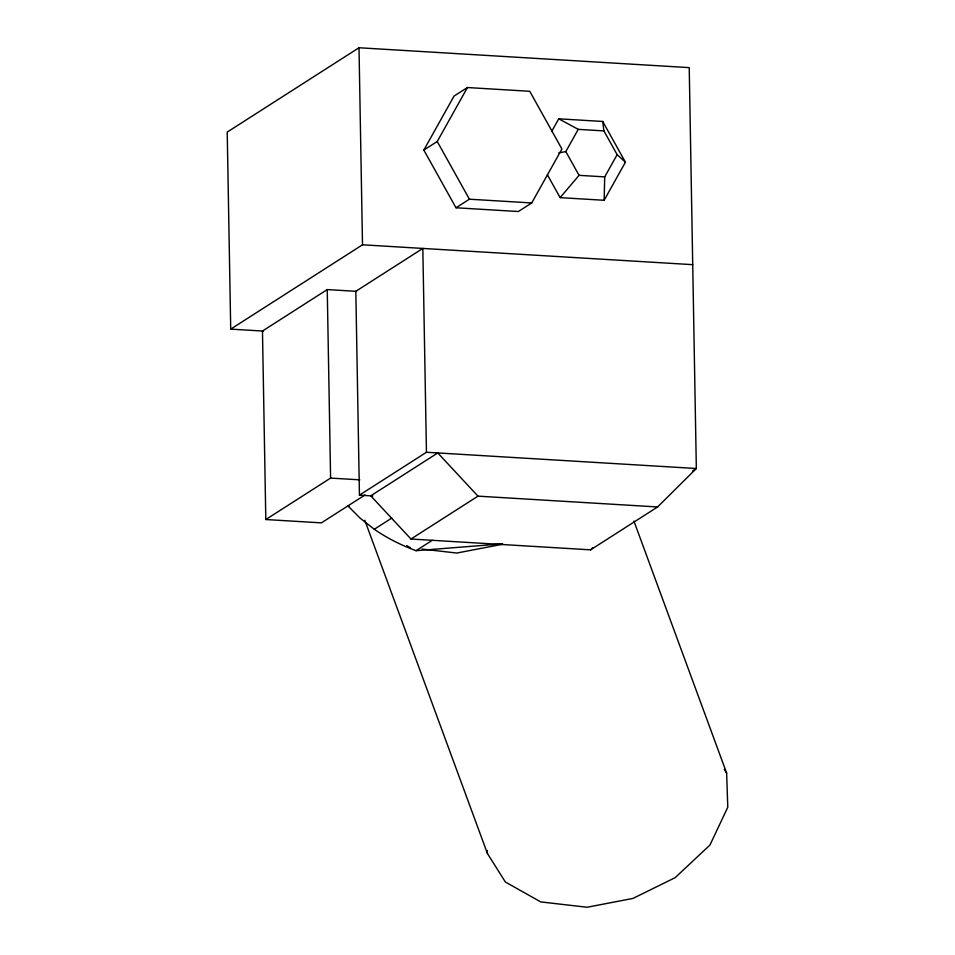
<?xml version="1.0" encoding="UTF-8"?>
<svg xmlns="http://www.w3.org/2000/svg" width="955" height="955" viewBox="0 0 955 955"><rect width="100%" height="100%" fill="white"/><g stroke="black" fill="none" stroke-linecap="round" stroke-linejoin="round"><path stroke-width="1.43" d="M547.358 174.729L560.131 197.637L604.133 200.287L604.718 176.878L617.145 154.662L603.906 130.907L602.724 121.464L558.735 118.814L551.632 131.515M423.841 150.066L454.019 96.121L467.425 87.538L529.75 91.286L561.91 148.992L531.732 202.949L518.326 211.521L456.001 207.772L423.841 150.066L437.247 141.495L467.425 87.538M558.723 152.907L565.814 151.57L578.241 129.355L603.906 130.907M604.133 200.287L625.429 162.195L602.724 121.464M560.131 197.637L579.052 175.338L604.718 176.878M263.449 331.087L230.716 329.129L227.218 132.077L359.008 47.75L689.224 67.626L696.338 468.511L657.589 506.962L477.978 496.146L437.784 452.945L370.767 495.824L410.972 539.026L590.584 549.841L592.685 547.752M230.716 329.129L362.506 244.802L692.721 264.666M356.49 291.347L327.243 289.58L262.47 331.039L265.812 519.532L321.381 522.874L364.977 494.977M456.001 207.772L469.406 199.201L531.732 202.949M265.812 519.532L330.597 478.085L359.832 479.84M426.455 452.264L422.826 248.431L355.821 291.299L359.438 495.144L426.455 452.264L696.338 468.511L692.614 470.887M348.635 506.616L360.166 518.195L374.288 529.273L391.741 518.099M410.972 539.026L477.978 496.146M374.288 529.261A250.52 176.532 -20.2 0 0 416.046 550.677L432.281 540.303M590.584 549.841L657.589 506.962M502.628 544.231L456.788 553.052L422.038 549.053M416.046 550.689L502.521 543.849M359.438 495.144L372.784 495.943M558.735 118.814L578.241 129.355M406.663 545.58L410.459 547.716M617.145 154.662L625.429 162.195M724.284 769.336L726.636 773.061L727.782 807.238L709.935 845.056L675.161 877.657L632.95 898.428L587.11 907.25L540.781 901.914L505.35 882.002L487.408 853.472L364.81 520.272M565.814 151.57L579.052 175.338M437.247 141.495L469.406 199.201M633.917 521.06L726.636 773.061M487.301 850.499L487.408 853.472M359.008 47.75L362.506 244.802M327.243 289.58L330.597 478.085M348.933 506.425A188.41 132.757 -20.2 0 1 348.205 505.625"/></g></svg>
